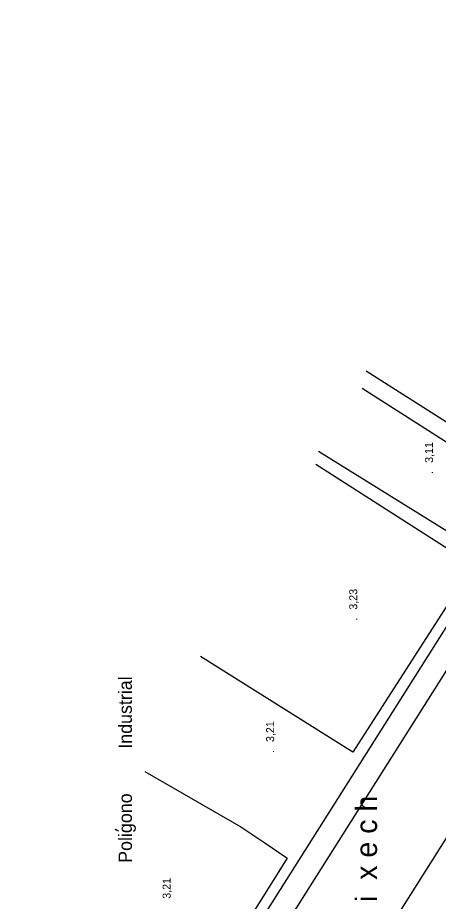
# Model space of a CAD drawing. Extents: x 731654 to 732244, y 4380181 to 4381208.
# Drawn here: x 731802.6 to 731881.8, y 4380801.8 to 4380967.7 of the extents above; entities that cross this region are included whole.
import ezdxf

# ---------------------------------------------------------------- set-up
doc = ezdxf.new("R2010")
doc.units = 0
doc.layers.get('0').update_dxf_attribs({"linetype": 'CONTINUOUS'})
for name, color, linetype in [('1', 7, 'CONTINUOUS'), ('48', 7, 'CONTINUOUS'), ('50', 7, 'CONTINUOUS')]:
    doc.layers.add(name, color=color, linetype=linetype)

msp = doc.modelspace()

# ---------------------------------------------------------------- linework, layer by layer
at = {"layer": '1', "color": 0, "linetype": 'CONTINUOUS'}
for points in [[(731909.36, 4380965.66), (731921.4, 4380958.19), (731946.23, 4380943.21), (731964.28, 4380931.76), (731972.51, 4380926.5), (731973.76, 4380925.46), (731973.83, 4380924.53), (731963.46, 4380907.85), (731950.52, 4380888.28), (731934.08, 4380861.89), (731932.69, 4380859.94), (731931.7, 4380858.61), (731930.69, 4380858.71), (731929.37, 4380859.23), (731927.28, 4380860.33), (731923.96, 4380862.25), (731919.19, 4380865.14), (731913.69, 4380868.54), (731907.99, 4380872.12), (731900.94, 4380876.63), (731889.78, 4380883.79), (731867.18, 4380898.21)], [(731893.32, 4380918.89), (731899.73, 4380883.88), (731898.48, 4380882.03), (731867.94, 4380901.46)], [(731859, 4380886.44), (731881.7, 4380872.33), (731908.99, 4380855.41), (731921.66, 4380847.57), (731922.66, 4380846.54), (731922.96, 4380845.69), (731922.82, 4380844.78), (731921.79, 4380842.82), (731919.41, 4380838.89), (731915.8, 4380833.09), (731911.16, 4380825.67), (731905.47, 4380816.56), (731898.77, 4380805.77), (731891.64, 4380794.36)], [(731858.46, 4380884.04), (731887.95, 4380865.17), (731865.41, 4380830.11), (731836.85, 4380848.02)], [(731904, 4380847.38), (731863.23, 4380782.89), (731849.11, 4380791.82), (731889.88, 4380856.31), (731904, 4380847.38)], [(731826.44, 4380826.47), (731844.41, 4380816.09), (731848.94, 4380813.13), (731850.3, 4380812.19), (731851.49, 4380811.36), (731852.3, 4380810.79), (731852.77, 4380810.46), (731853.12, 4380810.21), (731831.79, 4380776.27), (731806.31, 4380792.62)]]:
    msp.add_lwpolyline(points, dxfattribs=at)
msp.add_lwpolyline([(731833.46, 4380775.3), (731889.76, 4380864.27), (731920.82, 4380844.66), (731864.21, 4380755.94)], close=True, dxfattribs=at)

# ---------------------------------------------------------------- texts
at = {"layer": '48', "color": 0, "linetype": 'CONTINUOUS'}
for s, p in [(' 3,11', (731880.44, 4380883.71)), ('.', (731880.44, 4380882.21)), (' 3,23', (731866.24, 4380856.21)), ('.', (731866.24, 4380854.71)), (' 3,21', (731850.66, 4380831.42)), ('.', (731850.66, 4380829.92)), (' 3,21', (731831.26, 4380802.06))]:
    msp.add_text(s, height=1.5, rotation=90, dxfattribs=at).set_placement(p)
at = {"layer": '50', "color": 0, "linetype": 'CONTINUOUS'}
for s, height, rotation, p in [('Poligono         Industrial', 2.5, 90, (731824, 4380809.35)), ('T e r m i  n o                            M u n i  c i  p a l                                                      d e                           A l  b u i  x e c h            ', 4, 90, (731869.94, 4380546.98)), ("'", 2.5, 62.5028, (731822.89, 4380814.22))]:
    msp.add_text(s, height=height, rotation=rotation, dxfattribs=at).set_placement(p)

# ---------------------------------------------------------------- meshes
at = {"color": 0, "linetype": 'CONTINUOUS'}
mesh = msp.add_polyface(dxfattribs=at)
corners = [(731962.5, 4380181), (731654.5, 4381207.5), (732244, 4380181), (732244, 4381207.5), (731654.5, 4380181)]
mesh.append_faces([[corners[k] for k in face] for face in [(0, 1, 4), (1, 0, 2, 3)]], dxfattribs={"vtx0": -1, "color": 0})
mesh = msp.add_polyface(dxfattribs=at)
corners = [(732234, 4380191), (731962.5, 4381011), (731962.5, 4380191), (731664.5, 4381011), (732234, 4381011), (731664.5, 4380191)]
mesh.append_faces([[corners[k] for k in face] for face in [(1, 0, 4), (2, 3, 5)]], dxfattribs={"vtx0": -1, "color": 0})
mesh.append_faces([[corners[k] for k in face] for face in [(0, 1, 3, 2)]], dxfattribs={"vtx0": -1, "vtx2": -1, "color": 0})

doc.saveas('drawing.dxf')
